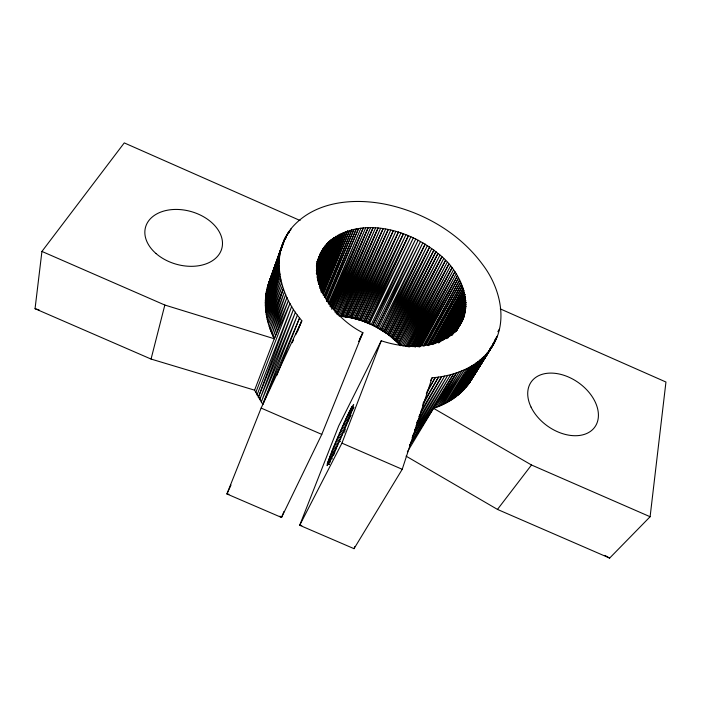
<?xml version="1.0" encoding="UTF-8"?>
<svg xmlns="http://www.w3.org/2000/svg" width="701" height="701" viewBox="0 0 701 701"><rect width="100%" height="100%" fill="white"/><g stroke="black" fill="none" stroke-linecap="round" stroke-linejoin="round"><path stroke-width="1.05" d="M267.878 285.5L282.415 244.404L268.544 283.449C262.244 301.632 265.767 321.89 274.275 338.758L254.586 390.168L262.787 404.354L299.572 317.93C279.086 293.114 269.517 252.903 292.773 226.686C316.081 200.723 355.013 197.77 387.241 204.631C424.771 212.806 460.171 233.775 482.971 265.013C500.584 288.374 509.022 323.485 490.595 348.818L468.329 384.358C459.768 395.916 447.072 403.89 433.516 408.306L409.673 445.512M460.592 392.902L482.297 358.123L462.012 391.561L484.146 356.371L463.387 390.185L487.554 352.708L467.173 385.857L495.519 340.467L468.329 384.358L490.595 348.818C477.293 367.394 454.187 376.104 432.07 377.795L402.225 469.302L354.031 548.673L299.695 525.286L338.679 425.954L381.256 340.765C404.661 348.59 433.928 349.773 453.591 332.589C478.38 309.746 461.205 270.533 437.95 253.447C409.034 229.534 361.567 215.82 329.496 241.179C297.96 271.769 332.02 317.649 362.864 332.703L321.785 434.392L281.539 517.469L226.905 493.96L261.14 408.078L301.807 320.76L299.572 317.93L276.799 375.403M406.072 456.132L497.473 509.417L609.633 558.101L650.107 516.733L665.95 382.027L500.26 308.887M254.586 390.168L151.057 359.061L35.05 308.703L41.929 251.431L124.261 142.899L300.063 220.5M391.745 336.734L389.204 335.148L433.866 250.178L390.457 336.121L391.745 336.734L377.304 327.349L361.453 320.392L371.302 324.423L413.336 237.841L372.669 324.984L387.925 334.193L400.779 345.698L445.477 260.439L399.728 344.568L443.68 258.634L398.65 343.455L400.236 344.594M151.057 359.061L164.831 305.04L41.929 251.431M327.349 463.738L327.104 465.674L332.213 456.78L341.72 436.004L350.474 414.712L353.69 404.416L351.648 407.228L346.487 417.533L333.124 448.123L327.349 463.738L329.356 464.597M265.364 300.729L279.094 262.709L265.32 303.007L279.086 265.486L265.355 305.312L279.2 268.29L265.469 307.634L279.436 271.129L265.661 309.965L279.795 274.003L266.292 314.688L280.269 276.886L266.722 317.071L280.873 279.795L267.239 319.463L281.592 282.722L267.835 321.864L282.433 285.666L268.518 324.274L283.397 288.619L270.113 329.102L284.483 291.572L271.033 331.52L285.693 294.534L272.032 333.93L287.024 297.496L273.118 336.349L288.47 300.457L274.275 338.758L164.831 305.04M354.031 548.673L354.741 546.614M270.972 277.5L284.378 239.619L268.544 283.449L285.526 237.306L283.73 242.344M267.291 287.585L280.891 249.407L266.345 291.861L279.822 254.594L265.977 294.034L279.462 257.258L265.697 296.243L279.217 259.966L265.495 298.477M274.783 267.528L283.02 244.36M265.933 312.322L279.795 274.003M290.372 230.717L291.125 228.684M269.28 326.684L283.397 288.619M255.76 392.569L290.03 303.402L274.275 338.758M301.798 525.522L299.695 525.286L341.939 443.137L381.256 340.765M262.787 404.354L297.434 315.064L261.228 402.032L295.419 312.182L259.747 399.684L293.509 309.272L258.345 397.327L260.106 398.37M316.344 265.986L317.535 262.954M316.677 266.266L324.256 246.971M316.326 270.393L326.719 243.966L316.484 269.342M317.159 261.727L320.366 253.622L317.15 261.736M317.106 263.041L317.912 261.009M322.136 250.196L317.106 263.033M317.176 263.699L323.152 248.557L317.124 263.707M316.677 273.74L329.496 241.179L316.309 273.644M317.299 277.324L332.572 238.638L317.378 275.721M317.22 261.972L321.207 251.887M316.659 267.659L325.448 245.438L316.563 267.659M316.449 271.848L328.068 242.546L316.703 270.814M317.974 281.653L335.928 236.342L317.711 280.382M317.167 262.156L318.385 259.098M316.598 269.359L326.719 243.966M317.325 274.249L330.995 239.873L317.106 274.187M319.498 284.667L339.556 234.3L318.657 284.282M316.484 273.688L329.496 241.179M317.649 278.91L334.219 237.455L317.351 278.805M320.821 288.943L343.42 232.53L319.796 288.4M317.036 277.228L332.572 238.638M318.605 282.81L337.716 235.291L318.228 282.643M297.294 331.915L301.807 320.76L295.717 334.745M319.77 286.954L341.457 233.38L319.305 286.718M322.311 293.474L347.512 231.032L321.233 292.448M318.035 280.505L335.928 236.342M319.069 284.466L339.556 234.3M321.531 290.337L345.444 231.742L320.559 291.029M324.353 297.259L351.806 229.805L324.064 295.796M331.231 306.302L363.284 227.974L329.47 304.716M284.01 511.423L281.539 517.469L279.892 516.155M320.296 288.663L343.42 232.53M323.038 294.99L349.641 230.384L322.81 293.579M326.526 301.307L356.283 228.859L326.149 299.739M334.079 310.035L368.113 227.737L331.713 309.255M322.11 292.107L347.512 231.032M325.509 297.872L354.023 229.297L324.782 297.382M329.207 304.611L360.919 228.193L328.331 303.936M336.971 314.03L373.037 227.781L334.894 312.05L370.566 227.72L334.219 310.096M327.674 302.026L358.579 228.491L326.859 301.421M331.976 308.177L365.685 227.816L331.021 307.389M361.453 320.392L363.845 321.373L403.434 233.784L362.329 320.839L351.56 317.868L340.73 316.282L378.041 228.105L338.11 315.1L375.534 227.904L337.015 314.057M329.934 306.433L363.284 227.974M333.115 309.088L368.113 227.737M343.061 316.291L341.562 315.695L345.365 316.791L383.105 228.701L342.272 316.423L340.257 315.871M348.222 316.791L346.557 316.475L350.009 317.562L388.196 229.577L346.916 317.018L345.067 316.466M292.238 342.736L293.544 339.74M335.919 313.005L373.037 227.781M393.296 230.717L354.653 318.587L349.895 317.141L351.56 317.868L393.296 230.717L353.111 318.21L349.895 317.141M339.196 316.169L378.041 228.105M346.916 317.018L385.646 229.104L345.365 316.791M398.387 232.127L359.271 319.858L356.529 318.824L357.738 319.402L398.387 232.127L356.196 318.981L353.216 317.93L354.653 318.587L395.846 231.391L356.196 318.981M343.814 316.589L383.105 228.701M340.73 316.282L380.564 228.368L342.272 316.423L340.686 315.8M345.786 316.458L348.458 317.273L388.196 229.577M362.329 320.839L358.176 319.323L360.805 320.339L400.911 232.925L359.271 319.858L356.529 318.824M367.92 322.854L368.349 323.126L408.429 235.694L365.352 321.934L363.083 320.962L363.845 321.373L405.94 234.712L365.352 321.934L364.704 321.566L366.851 322.521L408.429 235.694M231.006 485.066L226.905 493.96L228.99 494.258M350.009 317.562L390.746 230.112L351.56 317.868L349.895 317.334M425.121 244.185L383.982 331.45L386.181 332.712L385.313 332.344L427.373 245.613L383.982 331.45L384.744 331.757L382.632 330.583L425.121 244.185L381.265 329.733L383.289 330.828L382.632 330.583M358.632 341.597L362.864 332.703L359.937 338.574M374.211 325.825L415.754 238.997L372.766 325.115M387.925 334.193L431.746 248.61L389.204 335.148L390.378 335.7L387.925 334.193L429.582 247.085L385.313 332.344L387.6 333.685L386.628 333.255L429.582 247.085M378.487 328.094L420.504 241.486L377.077 327.314L380.328 329.041L379.889 328.9L422.826 242.809L381.265 329.733L381.817 329.926L379.889 328.9M433.866 250.178L391.693 337.111L395.697 339.967L394.102 339.161L437.95 253.447L392.91 338.127L395.697 339.967M360.805 320.339L403.434 233.784M368.349 323.126L410.891 236.736L369.515 323.538M375.657 326.552L418.147 240.215L377.304 327.349L374.229 325.746M396.748 341.212L395.276 340.204L437.95 253.447M398.694 342.85L396.424 341.273L441.832 256.873L398.65 343.455L399.982 344.182M445.477 260.439L402.295 345.873L447.203 262.279L403.802 346.075L448.868 264.146L406.703 346.487M441.832 256.873L397.546 342.351L399.097 343.446M411.399 346.259L451.996 267.966L408.271 346.811M408.157 346.75L450.471 266.038L406.799 346.531M395.276 340.204L439.921 255.138L396.424 341.273L398.221 342.219M415.36 347.109L454.844 271.883L412.985 346.697M405.309 346.276L448.868 264.146M412.793 346.592L453.459 269.911L411.575 346.347M419.584 347.083L457.402 275.879L417.454 346.697M409.629 346.986L451.996 267.966M417.2 346.548L456.158 273.872L416.114 346.285M424.07 346.189L459.637 279.944L423.211 345.926M472.395 378.058L494.433 342.623L471.466 379.67M414.23 346.855L454.844 271.883M421.862 345.637L458.559 277.903L420.398 346.32M428.293 345.356L461.556 284.045L427.566 345.102M434.786 343.534L463.799 290.249L433.183 344.007M418.585 346.82L457.402 275.879M426.278 344.804L460.636 281.995L424.946 345.488M432.237 344.577L463.133 288.181L431.641 344.331M430.502 380.661L432.07 377.795M438.239 342.807L464.859 294.385L437.38 342.377M429.897 344.98L462.388 286.113L428.679 345.672M407.36 451.882L433.516 408.306L456.369 372.941L437.704 406.817L459.12 371.959L439.737 406.002L461.801 370.899L441.726 405.134L464.404 369.76L443.672 404.232M436.425 342.868L464.369 292.317L435.409 343.595M433.744 344.252L463.799 290.249M442.436 340.178L465.56 298.495L441.262 340.756M426.313 393.699L435.303 377.488L427.093 391.544M439.79 342.123L465.254 296.444L438.879 342.877M437.827 342.596L464.859 294.385M445.801 338.487L465.893 302.552L445.109 338.592M443.908 339.468L465.771 300.527L443.093 340.257M448.658 337.093L465.858 306.556L447.799 337.803M422.44 405.669L438.493 377.094L423.001 403.312M441.595 340.949L465.56 298.495M446.633 338.688L465.92 304.567L446.441 338.557M445.354 338.741L465.893 302.552M451.952 334.281L465.446 310.473L451.225 335.06M450.103 335.963L465.701 308.528L449.989 335.867M418.9 416.587L441.621 376.612L420.959 411.259M447.965 337.926L465.858 306.556M452.163 335.06L465.105 312.392L452.092 334.982M464.667 314.285L454.274 332.23M451.321 335.148L465.446 310.473M452.504 334.482L453.591 332.589M453.424 333.597L454.511 331.704M454.318 332.695L455.405 330.802M454.94 332.169L464.132 316.142L454.914 332.125M456.36 330.89L462.862 319.568L456.237 330.811L457.867 327.972M456.947 330.118L462.371 320.672L456.991 329.82L458.62 326.981M416.043 425.875L444.697 376.043L416.508 422.878M412.758 435.54L447.711 375.394L414.536 430.055M410.409 443.251L450.664 374.658L412.109 437.687M445.573 403.285L466.927 368.551L447.431 402.286L469.381 367.271L449.245 401.252L471.747 365.913L451.015 400.175L474.025 364.494L454.406 397.905L476.224 362.995L456.027 396.713L478.336 361.436L457.604 395.478L480.36 359.806L459.12 394.207M435.628 407.588L456.369 372.941M409.55 445.266L453.547 373.835L433.516 408.306L531.498 464.991L650.107 516.733M452.732 399.062L474.025 364.494M497.824 331.704L499.524 328.953M495.108 339.748L497.403 336.033L495.116 339.661M465.963 387.338L487.554 352.708M474.866 373.063L476.005 371.232M478.284 367.569L479.423 365.738M489.675 349.256L491.383 346.504M493.092 343.762L496.51 338.268L493.022 343.779M497.473 509.417L531.498 464.991M353.216 317.93L354.872 318.359M340.879 315.765L342.833 316.317M35.05 308.703L39.098 309.921M355.828 318.71L357.738 319.402M260.106 398.028L258.345 397.327L291.712 306.346L257.013 394.952L258.669 396.074M346.557 316.475L348.458 317.273M329.829 456.526L331.801 457.376M329.444 457.551L332.414 458.84M329.084 458.524L331.074 459.383M328.76 459.444L330.741 460.312M328.454 460.312L330.434 461.179M328.173 461.127L330.162 461.985M327.928 461.871L329.917 462.73M327.516 463.177L329.514 464.044M350.062 410.225L352.033 411.084M349.606 411.119L351.578 411.978M349.133 412.065L351.14 412.942M348.634 413.064L350.64 413.94M348.125 414.116L351.122 415.421M347.591 415.211L350.596 416.517M347.048 416.35L350.044 417.656M346.487 417.533L349.484 418.839M345.908 418.76L348.905 420.065M345.321 420.022L348.318 421.319M344.726 421.31L347.714 422.607M344.121 422.633L347.109 423.93M343.499 423.982L346.487 425.279M342.877 425.358L345.865 426.655M342.254 426.751L345.243 428.048M341.624 428.171L345.602 429.897M340.984 429.599L344.962 431.325M340.353 431.036L344.331 432.771M339.713 432.491L342.701 433.788M339.082 433.945L342.062 435.242M338.452 435.409L341.431 436.705M337.821 436.863L340.809 438.16M337.199 438.318L340.187 439.615M336.585 439.764L340.572 441.499M261.14 408.078L321.785 434.392M341.939 443.137L402.225 469.302M335.981 441.201L338.969 442.497M335.385 442.629L338.373 443.926M334.798 444.031L337.786 445.337M334.228 445.424L337.216 446.721M333.667 446.791L336.664 448.088M333.124 448.123L336.121 449.429M332.589 449.437L335.595 450.734M332.081 450.717L335.087 452.014M331.591 451.961L334.596 453.258M331.117 453.161L334.123 454.467M330.662 454.327L333.676 455.632M330.232 455.448L332.213 456.307M351.981 406.641L353.961 407.5M351.648 407.228L353.628 408.096M351.28 407.886L353.269 408.753M350.903 408.604L352.875 409.463M350.491 409.384L352.463 410.243M351.551 317.518L353.111 318.21M604.919 555.385L609.633 558.101M366.316 322.197L366.851 322.521M386.628 333.255L389.002 334.684M390.457 336.121L392.209 337.234M394.102 339.161L396.258 340.598M286.77 235.054L285.36 239.146L286.77 235.054M288.12 232.872L287.401 234.94L288.12 232.872M289.574 230.743L288.865 232.776L289.574 230.743M317.255 264.934L316.449 266.967L317.255 264.934M435.934 251.79L392.91 338.127L394.4 338.872L391.693 337.111L435.934 251.79M457.087 328.935L456 330.828L457.087 328.935M463.747 317.299L455.632 331.45L463.747 317.299M463.326 318.438L456.29 330.706L463.326 318.438M493.25 344.734L469.425 382.825L493.25 344.734M531.06 407.115A39.002 26.656 35.3 0 0 592.082 430.081A39.002 26.656 35.3 0 0 566.058 376.034A39.002 26.656 35.3 0 0 531.06 407.115M156.008 253.525A39.607 27.365 15.8 0 0 221.095 250.634A39.607 27.365 15.8 0 0 173.892 209.476A39.607 27.365 15.8 0 0 156.008 253.525"/></g></svg>
